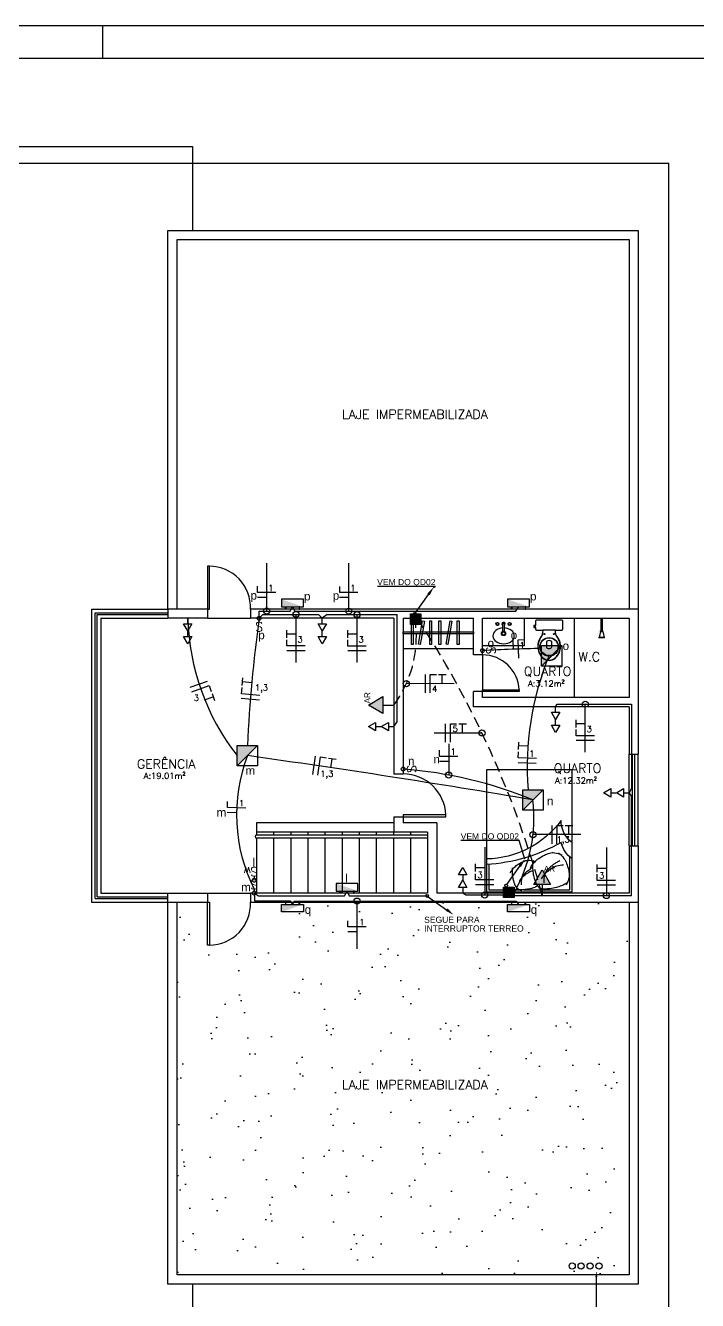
# Model space of a CAD drawing. Header units: millimetres. Extents: x 1111 to 2600, y -509 to -91.
# Drawn here: x 1608.45 to 1623.85, y -494.08 to -464.85 of the extents above; entities that cross this region are included whole.
import ezdxf
from ezdxf import colors
from ezdxf.entities.mleader import LeaderData, LeaderLine
from ezdxf.enums import TextEntityAlignment as Align
from ezdxf.math import Vec2, Vec3

# ---------------------------------------------------------------- set-up
doc = ezdxf.new("R2010")
doc.units = ezdxf.units.MM
doc.linetypes.add('CONTINU', pattern=[0])
doc.linetypes.add('HIDDEN', pattern=[0.375, 0.25, -0.125])
for name, color, linetype in [('08', 8, 'Continuous'), ('CERCAD-1', 1, 'Continuous'), ('CERCAD-2', 7, 'Continuous'), ('eletroduto parede e teto', 2, 'CONTINU'), ('FIACAO', 1, 'Continuous'), ('PL3', 3, 'Continuous'), ('Pontos Elétricos', 3, 'Continuous'), ('Pontos Luminotécnicos', 3, 'Continuous'), ('PONTOS_ELETRICOS', 2, 'Continuous'), ('SOMENTE_TUBULACAO', 2, 'Continuous'), ('TELEFONE', 3, 'Continuous'), ('TXT_0', 7, 'Continuous')]:
    doc.layers.add(name, color=color, linetype=linetype)
doc.styles.add('ARIAL', font='arial.ttf', dxfattribs={"height": 2})
doc.styles.add('COTA75', font='ROMANS.SHX')
doc.styles.add('INTERRUPTOR', font='romant__.ttf', dxfattribs={"height": 0.6})
doc.styles.add('ROMANS', font='romans')
doc.styles.add('Romans_Anot', font='romans.shx')

# ---------------------------------------------------------------- blocks, each defined once
blk = doc.blocks.new('*U52')
for points in [[(-0.015, 1.15), (-0.015, 0), (0.015, 0), (0.015, 1.15)], [(-0.193, 0.915), (-0.193, 0.885), (0.193, 0.885), (0.193, 0.915)], [(-0.193, 0.731), (-0.188, 0.702), (0.193, 0.769), (0.188, 0.798)], [(-0.193, 0.615), (-0.193, 0.585), (0.193, 0.585), (0.193, 0.615)], [(-0.193, 0.465), (-0.193, 0.435), (0.193, 0.435), (0.193, 0.465)], [(-0.193, 0.281), (-0.188, 0.252), (0.193, 0.319), (0.188, 0.348)], [(-0.193, 0.165), (-0.193, 0.135), (0.193, 0.135), (0.193, 0.165)]]:
    blk.add_lwpolyline(points, close=True)
blk = doc.blocks.new('CAMA-C')
for p, q in [((-0.627, 1.002), (0.773, 1.002)), ((-0.627, -0.998), (-0.627, 1.002)), ((-0.591, 0.966), (-0.076, 0.966)), ((-0.591, 0.55), (-0.591, 0.966)), ((-0.019, 0.966), (0.737, 0.966)), ((0.737, 0.966), (0.737, 0.431)), ((0.773, 1.002), (0.773, -0.998)), ((0.773, -0.998), (-0.627, -0.998))]:
    blk.add_line(p, q)
for points in [[(-0.205, 0.606, -0.034352), (-0.208, 0.698, -0.04249), (-0.198, 0.772, -0.015911), (-0.182, 0.836, -0.020937), (-0.166, 0.883, -0.121269), (-0.132, 0.934, -0.080025), (-0.055, 0.983)], [(0.212, 0.906, 0.014129), (0.175, 0.923, 0.04596), (0.108, 0.945, 0.01901), (0.02, 0.962, 0.025886), (-0.046, 0.968, 0.088683), (-0.096, 0.961, 0.020726), (-0.127, 0.95)], [(-0.052, 0.885, 0.103492), (-0.045, 0.77, 0.14369), (0, 0.698, 0.007817), (0.04, 0.664, 0.010698), (0.07, 0.64, 0.020146), (0.105, 0.615, 0.007403), (0.127, 0.602)], [(0.131, 0.51, -0.034352), (0.128, 0.624, -0.04249), (0.139, 0.715, -0.015911), (0.159, 0.794, -0.020937), (0.178, 0.853, -0.121269), (0.221, 0.915, -0.080025), (0.316, 0.976)], [(0.705, 0.848, 0.033461), (0.599, 0.902, 0.04596), (0.517, 0.929, 0.01901), (0.408, 0.949, 0.025886), (0.327, 0.957, 0.088683), (0.265, 0.949, 0.020726), (0.226, 0.935)], [(0.319, 0.855, 0.103492), (0.329, 0.713, 0.14369), (0.384, 0.625, 0.007817), (0.433, 0.582, 0.010698), (0.47, 0.552, 0.020146), (0.514, 0.522, 0.015912), (0.571, 0.488)], [(0.554, 0.362, 0.057152), (0.64, 0.453, 0.075208), (0.685, 0.538, 0.030275), (0.714, 0.636, 0.036967), (0.726, 0.719, 0.089016), (0.718, 0.793, 0.061822), (0.675, 0.891)], [(-0.237, 0.688, 0.050543), (-0.181, 0.61, 0.064376), (-0.125, 0.56, 0.03352), (-0.05, 0.517, 0.039598), (0.017, 0.49, 0.109626), (0.085, 0.484, 0.0754), (0.179, 0.512)], [(-0.088, 0.833, 0.040593), (-0.051, 0.775, 0.055645), (-0.017, 0.739, 0.015363), (0.014, 0.715, 0.01263), (0.053, 0.687, 0.082628), (0.114, 0.659, 0.010572), (0.13, 0.655)], [(0.276, 0.79, 0.040593), (0.32, 0.719, 0.055645), (0.362, 0.675, 0.015363), (0.4, 0.645, 0.01263), (0.449, 0.61, 0.082628), (0.525, 0.575, 0.061291), (0.636, 0.56)], [(0.091, 0.611, 0.050543), (0.16, 0.515, 0.064376), (0.229, 0.454, 0.03352), (0.321, 0.4, 0.039598), (0.405, 0.367, 0.109626), (0.488, 0.36, 0.0754), (0.604, 0.394)], [(0.138, 0.485, 0.020037), (0.165, 0.51, 0.075208)]]:
    blk.add_lwpolyline(points, format="xyb")
for centre, radius, start, end in [((-0.773, -2.188), 2.745, 60.1604, 86.9589), ((-0.65, -1.079), 1.542, 36.2433, 89.1337), ((1.088, 0.057), 0.513, 127.875, 164.7449), ((1.043, -0.168), 0.45, 126.8699, 180)]:
    blk.add_arc(centre, radius, start, end)
blk = doc.blocks.new('cx-ac-01-planta')
for points in [[(0.661, 0, 0.182004), (0.623, 0.1, 0.098298), (0.548, 0.159, 0.085166), (0.468, 0.184, 0.08648), (0.388, 0.183, 0.067868), (0.318, 0.161, 0.06199), (0.261, 0.126, -0.060779), (0.228, 0.111, -0.023796), (0.208, 0.106), (0.163, 0.103), (0.163, 0.207, 0.424217), (0.144, 0.225), (0.121, 0.225), (0.091, 0.225), (0.018, 0.225, 0.418036), (0, 0.207), (0, 0), (0, -0.207, 0.418036), (0.018, -0.225), (0.091, -0.225), (0.091, -0.237), (0.088, -0.237), (0.088, -0.252), (0.106, -0.252), (0.124, -0.252), (0.124, -0.237), (0.121, -0.237), (0.121, -0.225), (0.144, -0.225, 0.424217), (0.163, -0.207), (0.163, -0.103), (0.208, -0.106, -0.023796), (0.228, -0.111, -0.060779), (0.261, -0.126, 0.06199), (0.318, -0.16, 0.067868), (0.388, -0.183, 0.08648), (0.468, -0.184, 0.085166), (0.548, -0.159, 0.098298), (0.623, -0.1, 0.182004)], [(0.286, 0, -0.18052), (0.323, 0.1, -0.167158), (0.408, 0.15, -0.1), (0.468, 0.15, -0.096291), (0.518, 0.13, -0.13332), (0.568, 0.081, -0.150886), (0.591, 0, -0.150886), (0.568, -0.081, -0.13332), (0.518, -0.13, -0.096291), (0.468, -0.149, -0.1), (0.408, -0.149, -0.167158), (0.323, -0.1, -0.18052)], [(0.289, 0, -0.186957), (0.329, 0.1, -0.162455), (0.408, 0.143, -0.149476), (0.498, 0.131, -0.171119), (0.568, 0.06, -0.104122), (0.582, 0, -0.104122), (0.568, -0.06, -0.171119), (0.498, -0.131, -0.149476), (0.408, -0.143, -0.162455), (0.329, -0.1, -0.186957)], [(0.46, 0.03, 0.276984), (0.438, 0.044), (0.353, 0.044, 0.393258), (0.353, -0.044), (0.438, -0.044, 0.276984), (0.46, -0.03, 0.2)]]:
    blk.add_lwpolyline(points, format="xyb", close=True)
for points in [[(0.163, 0.103), (0.163, 0), (0.163, -0.103)], [(0.121, -0.225), (0.091, -0.225)], [(0.091, -0.237), (0.121, -0.237)]]:
    blk.add_lwpolyline(points)
blk.add_lwpolyline([(0.21, -0.106, -0.148706), (0.258, -0.12, -0.01798), (0.278, -0.132, 0.048524), (0.328, -0.16, 0.075808), (0.408, -0.181, 0.05), (0.468, -0.18, 0.109053), (0.568, -0.142, 0.065752), (0.617, -0.1, 0.186957), (0.656, 0, 0.186957), (0.617, 0.1, 0.065752), (0.568, 0.142, 0.109053), (0.468, 0.18, 0.05), (0.408, 0.181, 0.075808), (0.328, 0.16, 0.048524), (0.278, 0.132, -0.01798), (0.258, 0.12, -0.148706), (0.21, 0.106, -0.148706)], format="xyb")
for centre in [(0.23, 0.075), (0.23, -0.075)]:
    blk.add_circle(centre, 0.0075)
blk = doc.blocks.new('chuv-01-planta')
for p, q in [((-0.322, -0.047), (-0.322, 0.047)), ((-0.322, 0.047), (-0.313, 0.047)), ((-0.313, -0.047), (-0.313, 0.047)), ((-0.217, 0.017), (-0.313, 0.043)), ((-0.217, 0.017), (-0.208, 0.017)), ((-0.217, 0.017), (-0.217, -0.017)), ((-0.208, 0.017), (-0.208, -0.017)), ((0, 0.011), (-0.208, 0.011)), ((0, 0.011), (0, -0.011)), ((-0.322, -0.047), (-0.313, -0.047)), ((-0.217, -0.017), (-0.313, -0.043)), ((-0.217, -0.017), (-0.208, -0.017)), ((0, -0.011), (-0.208, -0.011))]:
    blk.add_line(p, q)
blk = doc.blocks.new('Tomada Média')
at = {"layer": 'PL3'}
blk.add_line((0, 0.08), (0, 0), dxfattribs=at)
blk.add_lwpolyline([(-0.06, 0.08), (0, 0.1839), (0.06, 0.08)], close=True, dxfattribs=at)
blk = doc.blocks.new('tb1')
at = {"layer": 'Pontos Elétricos', "xscale": 1.138774444505485, "yscale": 1.138774444505485, "zscale": 1.138774444505485}
for p in [(0, -0.091), (0, -0.301)]:
    blk.add_blockref('Tomada Média', p, dxfattribs=at)
blk = doc.blocks.new('I_i1')
at = {"layer": 'PONTOS_ELETRICOS'}
blk.add_line((0, -0.065), (0, -0.032), dxfattribs=at)
blk.add_circle((0, 0), 0.0317, dxfattribs=at)
at = {"layer": 'PONTOS_ELETRICOS', "style": 'INTERRUPTOR'}
blk.add_text('S', height=0.15, dxfattribs=at).set_placement((0, -0.14), align=Align.MIDDLE)
blk = doc.blocks.new('arandela')
at = {"layer": 'eletroduto parede e teto'}
blk.add_hatch(color=9, dxfattribs=at).paths.add_polyline_path([(-0.034, -0.145), (0.09, 0.211), (-0.034, 0.211)])
at = {"layer": 'Pontos Luminotécnicos', "ltscale": 0.5}
for points in [[(-0.034, -0.145), (0.09, -0.145), (0.09, 0.211), (-0.034, 0.211)], [(-0.07, 0.149), (-0.034, 0.149), (-0.034, 0.14), (-0.07, 0.14)], [(-0.07, -0.083), (-0.034, -0.083), (-0.034, -0.074), (-0.07, -0.074)]]:
    blk.add_lwpolyline(points, close=True, dxfattribs=at)
blk = doc.blocks.new('*U445', base_point=(12938.5, 1283.5))
at = {"linetype": 'ByBlock'}
for p, q in [((12929.9, 1270.4), (12929.9, 1287.4)), ((12929.9, 1287.4), (12946.9, 1287.4)), ((12946.9, 1287.4), (12946.9, 1270.4)), ((12946.9, 1270.4), (12929.9, 1270.4))]:
    blk.add_line(p, q, dxfattribs=at)
blk.add_solid([(12946.9, 1270.4), (12946.9, 1287.4), (12929.9, 1270.4), (12929.9, 1287.4)], dxfattribs=at)
blk = doc.blocks.new('*U446', base_point=(4943.7, 1333.2))
at = {"linetype": 'Continuous'}
blk.add_line((4945, 1335), (4966.4, 1365.1), dxfattribs=at)
blk.add_circle((4943.7, 1333.2), 2.32, dxfattribs=at)
blk.add_solid([(4968, 1363.6), (4964.1, 1366.5), (4974.5, 1376.7)], dxfattribs=at)
blk = doc.blocks.new('I_iw')
at = {"layer": 'PONTOS_ELETRICOS'}
blk.add_line((0, -0.065), (0, -0.032), dxfattribs=at)
blk.add_circle((0, 0), 0.0317, dxfattribs=at)
at = {"layer": 'PONTOS_ELETRICOS', "style": 'INTERRUPTOR'}
blk.add_text('S', height=0.15, dxfattribs=at).set_placement((0, -0.14), align=Align.MIDDLE)
blk.add_text('w', height=0.135, dxfattribs=at).set_placement((0.051, -0.213))
blk = doc.blocks.new('f_fnt')
at = {"layer": 'FIACAO'}
for points in [[(-0.08, -0.15), (-0.08, 0.15)], [(0, -0.15), (0, 0.15), (0.1, 0.15)], [(0.135, 0.15), (0.26, 0.15)], [(0.195, 0), (0.195, 0.15)]]:
    blk.add_lwpolyline(points, dxfattribs=at)
blk = doc.blocks.new('f_nr')
at = {"layer": 'FIACAO'}
for points in [[(-0.041, 0), (-0.041, 0.151)], [(0.041, -0.149), (0.041, 0.151), (0.141, 0.151)]]:
    blk.add_lwpolyline(points, dxfattribs=at)

msp = doc.modelspace()

# ---------------------------------------------------------------- hatches: boundary and pattern name
at = {"layer": '08'}
h = msp.add_hatch(dxfattribs=at)
h.set_pattern_fill('AR-SAND', color=256, scale=0.028, angle=90)
h.set_pattern_definition([(127.5, (9.9384, 13.5007), (-1.3703571, -0.0448009), [0, -1.081024, 0, -1.20904, 0, -1.1557]), (97.5, (9.9384, 13.5007), (-2.0071103, 1.2586652), [0, -0.583184, 0, -0.974344, 0, -0.37338]), (57.5, (9.9384, 12.626), (-0.0040241, 2.2147786), [0, -0.3556, 0, -1.28016, 0, -1.67132]), (47.5, (9.9384, 12.626), (-0.624202, 2.137958), [0, -0.1778, 0, -0.839216, 0, -0.96012])])
h.paths.add_polyline_path([(1622.282, -484.949), (1613.602, -484.949, -0.427098), (1612.664, -485.929), (1612.622, -485.929), (1612.622, -484.949), (1611.922, -484.949), (1611.922, -493.489), (1622.282, -493.489)])
h.paths.add_polyline_path([(1621.047, -493.285, -1), (1620.907, -493.285, -1)], flags=16)
h.paths.add_polyline_path([(1621.252, -493.285, -1), (1621.112, -493.285, -1)], flags=16)
h.paths.add_polyline_path([(1621.457, -493.285, -1), (1621.317, -493.285, -1)], flags=16)
h.paths.add_polyline_path([(1621.662, -493.285, -1), (1621.522, -493.285, -1)], flags=16)
h.paths.add_polyline_path([(1615.464, -489.286), (1619.279, -489.286), (1619.279, -488.971), (1615.464, -488.971)], flags=24)
at = {"layer": 'Pontos Elétricos'}
for points in [[(1616.305, -480.428), (1616.637, -480.619), (1616.637, -480.237)], [(1620.292, -484.208), (1620.101, -484.54), (1620.484, -484.54)]]:
    msp.add_hatch(color=251, dxfattribs=at).paths.add_polyline_path(points)
at = {"layer": 'Pontos Luminotécnicos', "ltscale": 0.05}
h = msp.add_hatch(color=9, dxfattribs=at)
h.dxf.hatch_style = 1
h.paths.add_polyline_path([(1620.741, -479.067), (1620.273, -479.067), (1620.273, -479.535)])
h = msp.add_hatch(color=9, dxfattribs=at)
h.dxf.hatch_style = 1
h.paths.add_polyline_path([(1613.766, -481.355), (1613.298, -481.355), (1613.298, -481.823)])
h = msp.add_hatch(color=9, dxfattribs=at)
h.dxf.hatch_style = 1
h.paths.add_polyline_path([(1620.311, -482.37), (1619.843, -482.37), (1619.843, -482.838)])

# ---------------------------------------------------------------- linework, layer by layer
at = {"linetype": 'ByBlock'}
for p, q in [((1613.975, -478.275), (1613.976, -477.177)), ((1615.858, -478.277), (1615.859, -477.178)), ((1614.648, -479.451), (1614.649, -478.353)), ((1616.047, -479.453), (1616.048, -478.355)), ((1618.274, -479.939), (1617.176, -479.938)), ((1621.277, -481.507), (1621.278, -480.409)), ((1617.811, -481.067), (1618.909, -481.068)), ((1618.148, -481.32), (1618.147, -482.035)), ((1621.178, -483.399), (1620.08, -483.399)), ((1618.975, -483.685), (1618.974, -484.783)), ((1621.763, -483.697), (1621.763, -484.795)), ((1616.047, -486.02), (1616.048, -484.922))]:
    msp.add_line(p, q, dxfattribs=at)
for p, q in [((1617.843, -477.71), (1616.512, -477.71)), ((1617.8, -477.733), (1617.843, -477.71)), ((1619.758, -483.537), (1618.427, -483.537)), ((1619.894, -483.96), (1619.758, -483.537))]:
    msp.add_line(p, q)
for centre in [(1613.975, -478.275), (1614.649, -478.353), (1615.858, -478.277), (1616.048, -478.355), (1617.176, -479.938), (1621.278, -480.409), (1618.909, -481.068), (1618.147, -482.035), (1620.08, -483.399), (1618.974, -484.783), (1621.763, -484.795), (1616.048, -484.922)]:
    msp.add_circle(centre, 0.07, dxfattribs=at)
at = {"layer": '08'}
for p, q in [((1608.072, -468.009), (1623.192, -468.009)), ((1623.192, -495.239), (1623.192, -468.009)), ((1611.712, -478.229), (1611.712, -469.549)), ((1611.712, -469.549), (1622.492, -469.549)), ((1622.492, -469.549), (1622.492, -478.229)), ((1611.922, -478.229), (1611.922, -469.759)), ((1611.922, -469.759), (1622.282, -469.759)), ((1622.282, -469.759), (1622.282, -478.229)), ((1609.962, -478.229), (1611.712, -478.229)), ((1610.046, -484.865), (1610.046, -478.313)), ((1610.046, -478.313), (1611.712, -478.313)), ((1610.088, -484.823), (1610.088, -478.355)), ((1610.088, -478.355), (1611.712, -478.355)), ((1611.712, -478.229), (1611.712, -478.439)), ((1612.622, -478.229), (1612.622, -478.439)), ((1613.602, -478.229), (1613.602, -478.439)), ((1622.492, -478.229), (1622.492, -481.554)), ((1610.172, -478.439), (1611.712, -478.439)), ((1612.622, -478.439), (1613.602, -478.439)), ((1616.892, -478.439), (1616.892, -482.009)), ((1617.102, -478.439), (1617.102, -482.009)), ((1618.712, -479.279), (1618.712, -478.439)), ((1618.922, -479.279), (1618.922, -478.439)), ((1619.389, -478.726), (1619.389, -478.571)), ((1619.418, -478.571), (1619.418, -478.726)), ((1622.282, -478.439), (1622.282, -480.259)), ((1619.389, -478.728), (1619.389, -478.726)), ((1619.389, -478.73), (1619.389, -478.729)), ((1619.418, -478.726), (1619.418, -478.728)), ((1619.418, -478.729), (1619.418, -478.73)), ((1618.712, -479.139), (1617.102, -479.139)), ((1619.874, -479.069), (1618.922, -479.069)), ((1618.922, -479.279), (1618.712, -479.279)), ((1618.922, -479.279), (1618.922, -480.077)), ((1618.712, -480.469), (1618.712, -480.119)), ((1618.922, -480.119), (1618.712, -480.119)), ((1618.922, -480.259), (1618.922, -480.119)), ((1622.282, -480.259), (1618.922, -480.259)), ((1622.282, -480.469), (1618.712, -480.469)), ((1622.282, -480.469), (1622.282, -481.554)), ((1622.282, -481.554), (1622.492, -481.554)), ((1622.282, -483.654), (1622.282, -481.554)), ((1622.362, -483.654), (1622.362, -481.554)), ((1622.411, -483.654), (1622.411, -481.554)), ((1622.492, -483.654), (1622.492, -481.554)), ((1616.892, -482.009), (1617.102, -482.009)), ((1616.892, -482.989), (1616.892, -483.339)), ((1616.892, -482.989), (1617.102, -482.989)), ((1617.102, -482.989), (1617.102, -483.129)), ((1616.892, -483.129), (1613.742, -483.129)), ((1613.742, -483.129), (1613.742, -483.339)), ((1617.872, -483.129), (1617.102, -483.129)), ((1617.872, -483.129), (1617.872, -484.739)), ((1616.892, -483.339), (1613.742, -483.339)), ((1617.662, -483.409), (1613.742, -483.409)), ((1617.662, -483.479), (1613.742, -483.479)), ((1613.742, -483.479), (1613.742, -484.739)), ((1614.134, -483.339), (1614.134, -483.409)), ((1614.134, -483.479), (1614.134, -484.739)), ((1614.526, -483.339), (1614.526, -483.409)), ((1614.526, -483.479), (1614.526, -484.739)), ((1614.918, -483.339), (1614.918, -483.409)), ((1614.918, -483.479), (1614.918, -484.739)), ((1615.31, -483.339), (1615.31, -483.409)), ((1615.31, -483.479), (1615.31, -484.739)), ((1615.702, -483.339), (1615.702, -483.409)), ((1615.702, -483.479), (1615.702, -484.739)), ((1616.094, -483.339), (1616.094, -483.409)), ((1616.094, -483.479), (1616.094, -484.739)), ((1616.486, -483.339), (1616.486, -483.409)), ((1616.486, -483.479), (1616.486, -484.739)), ((1616.878, -483.339), (1616.878, -483.409)), ((1616.878, -483.479), (1616.878, -484.739)), ((1617.662, -483.339), (1616.892, -483.339)), ((1617.27, -483.339), (1617.27, -483.409)), ((1617.27, -483.479), (1617.27, -484.739)), ((1617.662, -483.339), (1617.662, -483.409)), ((1617.662, -483.339), (1617.662, -484.739)), ((1622.282, -483.654), (1622.282, -484.739)), ((1622.282, -483.654), (1622.492, -483.654)), ((1622.492, -483.654), (1622.492, -484.949)), ((1610.172, -484.739), (1611.712, -484.739)), ((1611.712, -484.949), (1611.712, -484.739)), ((1612.622, -484.739), (1612.622, -484.949)), ((1612.622, -484.739), (1613.602, -484.739)), ((1613.602, -484.739), (1613.602, -484.949)), ((1617.662, -484.739), (1613.602, -484.739)), ((1622.282, -484.739), (1617.872, -484.739)), ((1609.962, -484.949), (1611.712, -484.949)), ((1610.046, -484.865), (1611.712, -484.865)), ((1610.088, -484.823), (1611.712, -484.823)), ((1611.712, -493.699), (1611.712, -484.949)), ((1611.922, -493.489), (1611.922, -484.949)), ((1622.282, -484.949), (1622.282, -493.489)), ((1622.492, -484.949), (1622.492, -493.699)), ((1622.282, -493.489), (1611.922, -493.489)), ((1622.492, -493.699), (1611.712, -493.699))]:
    msp.add_line(p, q, dxfattribs=at)
at = {"layer": '08', "ltscale": 0.03}
for p, q in [((1619.874, -478.439), (1619.874, -479.069)), ((1621.022, -478.439), (1621.022, -480.259))]:
    msp.add_line(p, q, dxfattribs=at)
at = {"layer": '08', "ltscale": 0.6}
msp.add_line((1613.742, -483.339), (1613.742, -483.409), dxfattribs=at)
at = {"layer": '08', "ltscale": 1.5}
for points in [[(1592.638, -467.624), (1612.272, -467.624), (1612.272, -469.549)], [(1612.272, -493.699), (1612.272, -495.624), (1590.087, -495.624)]]:
    msp.add_lwpolyline(points, dxfattribs=at)
at = {"layer": '08'}
for points in [[(1612.664, -478.229), (1612.664, -477.249), (1612.622, -477.249), (1612.622, -478.229)], [(1618.922, -480.077), (1619.762, -480.077), (1619.762, -480.119), (1618.922, -480.119)], [(1617.102, -482.989), (1618.082, -482.989), (1618.082, -482.947), (1617.102, -482.947)], [(1612.664, -484.949), (1612.664, -485.929), (1612.622, -485.929), (1612.622, -484.949)]]:
    msp.add_lwpolyline(points, close=True, dxfattribs=at)
for points in [[(1609.962, -478.229), (1609.962, -484.949)], [(1612.622, -478.229), (1611.712, -478.229)], [(1622.492, -478.229), (1613.602, -478.229)], [(1610.172, -478.439), (1610.172, -484.739)], [(1612.622, -478.439), (1611.712, -478.439)], [(1616.892, -478.439), (1613.602, -478.439)], [(1617.102, -478.439), (1618.712, -478.439)], [(1618.922, -478.439), (1622.282, -478.439)], [(1611.712, -484.739), (1612.622, -484.739)], [(1611.712, -484.949), (1612.622, -484.949)], [(1613.602, -484.949), (1622.492, -484.949)]]:
    msp.add_lwpolyline(points, dxfattribs=at)
for points in [[(1619.389, -478.726, 0), (1619.389, -478.726, 0)], [(1619.389, -478.726, 0), (1619.389, -478.728, 0), (1619.39, -478.731, 0), (1619.391, -478.733, 0), (1619.393, -478.735, 0), (1619.394, -478.737, 0), (1619.396, -478.738, 0), (1619.399, -478.739, 0), (1619.401, -478.74, 0), (1619.404, -478.74, 0)], [(1619.418, -478.728, 0), (1619.418, -478.73, 0), (1619.417, -478.733, 0), (1619.416, -478.735, 0), (1619.415, -478.737, 0), (1619.413, -478.739, 0), (1619.411, -478.74, 0), (1619.409, -478.741, 0), (1619.406, -478.742, 0), (1619.404, -478.742, 0), (1619.401, -478.742, 0), (1619.399, -478.741, 0), (1619.396, -478.74, 0), (1619.394, -478.739, 0), (1619.392, -478.737, 0), (1619.391, -478.735, 0), (1619.39, -478.733, 0), (1619.389, -478.73, 0), (1619.389, -478.728, 0)], [(1619.418, -478.73, 0), (1619.418, -478.733, 0), (1619.417, -478.735, 0), (1619.416, -478.737, 0), (1619.415, -478.739, 0), (1619.413, -478.741, 0), (1619.411, -478.743, 0), (1619.408, -478.744, 0), (1619.406, -478.744, 0), (1619.404, -478.745, 0), (1619.401, -478.744, 0), (1619.399, -478.744, 0), (1619.396, -478.743, 0), (1619.394, -478.741, 0), (1619.393, -478.739, 0), (1619.391, -478.737, 0), (1619.39, -478.735, 0), (1619.389, -478.733, 0), (1619.389, -478.73, 0)], [(1619.389, -478.731, 0), (1619.39, -478.733, 0), (1619.391, -478.736, 0), (1619.393, -478.738, 0), (1619.395, -478.739, 0), (1619.397, -478.741, 0), (1619.399, -478.742, 0), (1619.402, -478.742, 0), (1619.404, -478.742, 0)], [(1619.404, -478.74, 0), (1619.406, -478.74, 0), (1619.409, -478.739, 0), (1619.411, -478.738, 0), (1619.413, -478.737, 0), (1619.415, -478.735, 0), (1619.416, -478.733, 0), (1619.417, -478.731, 0), (1619.418, -478.728, 0), (1619.418, -478.726, 0)], [(1619.404, -478.742, 0), (1619.406, -478.742, 0), (1619.408, -478.741, 0), (1619.411, -478.74, 0), (1619.413, -478.739, 0), (1619.415, -478.737, 0), (1619.416, -478.735, 0), (1619.417, -478.733, 0), (1619.418, -478.731, 0)]]:
    msp.add_polyline3d(points, dxfattribs=at)
for centre, radius in [((1619.264, -478.571), 0.035), ((1619.543, -478.571), 0.035), ((1620.977, -493.285), 0.07), ((1621.182, -493.285), 0.07), ((1621.387, -493.285), 0.07), ((1621.592, -493.285), 0.07)]:
    msp.add_circle(centre, radius, dxfattribs=at)
at = {"layer": '08', "ltscale": 0.03}
for radius in [0.0488, 0.0348]:
    msp.add_circle((1619.405, -478.789), radius, dxfattribs=at)
at = {"layer": '08', "ltscale": 0.7}
for centre, radius, start, end in [((1612.664, -478.188), 0.939, 357.4911, 90), ((1618.922, -480.12), 0.841, 2.9376, 90), ((1617.102, -482.99), 0.981, 2.5089, 90), ((1612.664, -484.99), 0.939, 270, 2.5089)]:
    msp.add_arc(centre, radius, start, end, dxfattribs=at)
at = {"layer": '08'}
for centre, radius, start, end in [((1619.264, -478.571), 0.028, 180, 90), ((1619.264, -478.571), 0.028, 90, 180), ((1619.264, -478.571), 0.028, 180, 270), ((1619.264, -478.571), 0.028, 270, 90), ((1619.403, -478.571), 0.0378, 292.6883, 180), ((1619.403, -478.571), 0.0378, 180, 247.6771), ((1619.403, -478.571), 0.0364, 293.6074, 246.7721), ((1619.404, -478.571), 0.0145, 0, 180), ((1619.543, -478.571), 0.028, 90, 180), ((1619.543, -478.571), 0.028, 180, 90), ((1619.543, -478.571), 0.028, 180, 270), ((1619.543, -478.571), 0.028, 270, 90), ((1613.742, -483.444), 0.035, 90, 270)]:
    msp.add_arc(centre, radius, start, end, dxfattribs=at)
at = {"layer": '08', "ltscale": 0.03}
msp.add_ellipse((1619.405, -478.843), major_axis=(-0.245, 0), ratio=0.742857, start_param=4.775358, end_param=10.940424, dxfattribs=at)
at = {"layer": 'CERCAD-1'}
msp.add_lwpolyline([(1650.867, -508.504), (1587.867, -508.504), (1587.867, -465.604), (1650.867, -465.604)], close=True, dxfattribs=at)
at = {"layer": 'CERCAD-2'}
for p, q in [((1587.117, -464.854), (1651.617, -464.854)), ((1610.217, -465.604), (1610.217, -464.854))]:
    msp.add_line(p, q, dxfattribs=at)
at = {"layer": 'Pontos Luminotécnicos', "ltscale": 0.5}
for p, q in [((1620.273, -479.535), (1620.741, -479.067)), ((1613.298, -481.823), (1613.766, -481.355)), ((1619.843, -482.838), (1620.311, -482.37))]:
    msp.add_line(p, q, dxfattribs=at)
for points in [[(1620.273, -479.067), (1620.741, -479.067), (1620.741, -479.535), (1620.273, -479.535)], [(1613.298, -481.355), (1613.766, -481.355), (1613.766, -481.823), (1613.298, -481.823)], [(1619.843, -482.37), (1620.311, -482.37), (1620.311, -482.838), (1619.843, -482.838)]]:
    msp.add_lwpolyline(points, close=True, dxfattribs=at)
at = {"layer": 'SOMENTE_TUBULACAO'}
for p, q in [((1613.801, -478.439), (1613.801, -478.275)), ((1613.801, -478.275), (1614.51, -478.275)), ((1613.801, -478.439), (1613.888, -478.353)), ((1613.888, -478.353), (1615.163, -478.353)), ((1614.51, -478.275), (1614.565, -478.179)), ((1614.565, -478.179), (1614.621, -478.277)), ((1614.621, -478.277), (1619.686, -478.277)), ((1615.163, -478.353), (1615.247, -478.439)), ((1615.358, -478.355), (1615.247, -478.439)), ((1615.358, -478.355), (1616.969, -478.355)), ((1616.969, -480.812), (1616.969, -478.355)), ((1619.686, -478.277), (1619.745, -478.179)), ((1620.598, -480.469), (1620.634, -480.409)), ((1620.634, -480.409), (1622.338, -480.409)), ((1622.338, -480.409), (1622.338, -482.339)), ((1616.892, -480.921), (1616.969, -480.812)), ((1622.338, -482.339), (1622.282, -482.441)), ((1622.34, -482.509), (1622.282, -482.441)), ((1622.34, -484.795), (1622.34, -482.509)), ((1613.698, -484.739), (1613.791, -484.805)), ((1613.698, -484.739), (1613.698, -484.918)), ((1615.758, -484.805), (1615.816, -484.692)), ((1615.816, -484.692), (1615.865, -484.805)), ((1618.541, -484.783), (1618.47, -484.739)), ((1619.407, -484.783), (1618.541, -484.783)), ((1619.645, -484.795), (1622.34, -484.795)), ((1613.698, -484.918), (1614.511, -484.918)), ((1613.791, -484.805), (1615.758, -484.805)), ((1614.511, -484.918), (1614.565, -484.998)), ((1614.565, -484.998), (1614.616, -484.922)), ((1614.616, -484.922), (1619.694, -484.922)), ((1615.865, -484.805), (1617.653, -484.805)), ((1619.694, -484.922), (1619.745, -484.998))]:
    msp.add_line(p, q, dxfattribs=at)
for centre, radius, start, end in [((1617.48, -478.309), 5.314, 181.3968, 218.1052), ((1647.266, -482.993), 33.773, 172.2509, 177.2204), ((1622.477, -555.242), 76.145, 91.6582, 92.67567), ((1626.642, -481.838), 6.696, 157.675, 184.5516), ((1617.072, -482.941), 3.79, 159.0994, 206.7765), ((1581.479, -709.885), 230.536, 80.3617, 82.00785), ((1616.321, -491.789), 9.924, 67.7579, 85.4842), ((1616.613, -483.013), 3.488, 330.3551, 6.7472)]:
    msp.add_arc(centre, radius, start, end, dxfattribs=at)
at = {"layer": 'SOMENTE_TUBULACAO', "linetype": 'HIDDEN'}
for centre, radius, start, end in [((1614.75, -478.859), 2.655, 323.7736, 6.0459), ((1598.868, -490.626), 22.204, 15.2245, 33.5004)]:
    msp.add_arc(centre, radius, start, end, dxfattribs=at)

# ---------------------------------------------------------------- block references
at = {"layer": '08', "yscale": 1.399999999999999, "zscale": 1.399999999999999}
for name, p, xscale, rotation in [('*U52', (1617.102, -478.772), -1.399999999999999, 270), ('cx-ac-01-planta', (1620.448, -478.481), 1.399999999999999, 270), ('chuv-01-planta', (1621.652, -478.439), 1.399999999999999, 89.99999999999999), ('CAMA-C', (1619.891, -483.309), -1.399999999999999, 180)]:
    msp.add_blockref(name, p, dxfattribs=dict(at, xscale=xscale, rotation=rotation))
at = {"layer": 'eletroduto parede e teto', "yscale": 1.399999999999999, "zscale": 1.399999999999999, "rotation": 90}
for p, xscale in [((1614.612, -478.131), 1.399999999999999), ((1619.792, -478.131), 1.399999999999999), ((1615.863, -484.644), 1.399999999999999), ((1614.612, -485.046), -1.399999999999999), ((1619.792, -485.046), -1.399999999999999)]:
    msp.add_blockref('arandela', p, dxfattribs=dict(at, xscale=xscale))
at = {"layer": 'Pontos Elétricos', "xscale": 3.188568444615357, "yscale": 3.188568444615357, "zscale": 3.188568444615357, "rotation": 90}
msp.add_blockref('Tomada Média', (1616.892, -480.428), dxfattribs=at)
at = {"layer": 'Pontos Elétricos', "xscale": 3.188568444615357, "yscale": 3.188568444615357, "zscale": 3.188568444615357}
msp.add_blockref('Tomada Média', (1620.292, -484.795), dxfattribs=at)
at = {"layer": 'SOMENTE_TUBULACAO', "xscale": 1.399999999999999, "yscale": 1.399999999999999, "zscale": 1.399999999999999}
for name, p, rotation in [('f_nr', (1613.975, -477.904), 89.95281182267276), ('f_nr', (1615.859, -477.906), 89.95281182267276), ('tb1', (1612.167, -478.859), 180), ('tb1', (1615.247, -478.859), 180), ('f_fnt', (1614.649, -479.075), 89.95281182269605), ('f_fnt', (1616.048, -479.077), 89.95281182269605), ('f_nr', (1619.689, -479.148), 2.071471283818752), ('I_i1', (1618.922, -479.18), 90), ('f_fnt', (1613.609, -480.188), 84.98654375892018), ('f_fnt', (1617.725, -479.939), 359.9528118226675), ('f_fnt', (1612.46, -480.056), 289.9275816835989), ('tb1', (1620.598, -480.889), 180), ('tb1', (1616.471, -480.921), 89.99999999999999), ('f_fnt', (1618.187, -481.067), 359.9528118227195), ('f_fnt', (1621.277, -481.131), 89.95281182269605), ('f_fnt', (1619.949, -481.647), 88.10551609836197), ('f_nr', (1618.147, -481.664), 89.95281182282369), ('f_fnt', (1615.177, -481.826), 351.5558202121696), ('I_i1', (1617.102, -481.896), 90), ('tb1', (1621.861, -482.441), 89.99999999999999), ('f_nr', (1613.284, -482.842), 87.94498051379017), ('f_fnt', (1620.629, -483.399), 359.9528118226675), ('I_iw', (1613.689, -484.444), 180), ('f_fnt', (1618.974, -484.435), 89.95281182282707), ('f_fnt', (1621.763, -484.447), 89.95281182282707), ('I_i1', (1613.689, -484.739), 180), ('f_nr', (1616.048, -485.569), 89.95281182236886)]:
    msp.add_blockref(name, p, dxfattribs=dict(at, rotation=rotation))
for name, p in [('I_i1', (1613.801, -478.439)), ('tb1', (1618.47, -484.318))]:
    msp.add_blockref(name, p, dxfattribs=at)
at = {"layer": 'TELEFONE', "xscale": 0.014, "yscale": 0.014, "zscale": 0.014}
for name, p in [('*U446', (1617.369, -478.341)), ('*U445', (1617.391, -478.396)), ('*U446', (1619.463, -484.568)), ('*U445', (1619.526, -484.655))]:
    msp.add_blockref(name, p, dxfattribs=at)
at = {"layer": 'TELEFONE', "xscale": 0.014, "yscale": 0.014, "zscale": 0.014, "rotation": 270}
msp.add_blockref('*U446', (1617.653, -484.805), dxfattribs=at)

# ---------------------------------------------------------------- texts
at = {"char_height": 0.14, "attachment_point": 1, "style": 'Romans_Anot'}
for s, insert in [('{\\fArial|b0|i0|c0|p34;VEM DO QD02}', (1616.507, -477.541)), ('{\\fArial|b0|i0|c0|p34;VEM DO QD02}', (1618.421, -483.368)), ('{\\fArial|b0|i0|c0|p34;SEGUE PARA}', (1617.584, -485.28)), ('{\\fArial|b0|i0|c0|p34;INTERRUPTOR TERREO}', (1617.584, -485.48))]:
    msp.add_mtext(s, dxfattribs=dict(at, insert=insert))
at = {"layer": '08', "style": 'ROMANS'}
for s, insert, char_height, width, attachment_point in [('LAJE IMPERMEABILIZADA', (1617.372, -473.765), 0.21, 4.61171, 5), ('W.C', (1621.368, -479.322), 0.21, 1.57047, 5), ('QUARTO', (1620.413, -479.665), 0.21, 1.57047, 5), ('\\pi0.00403;A:3.12m²', (1619.96, -479.866), 0.14, 0.91473, 1), ('GERÊNCIA', (1611.673, -481.779), 0.21, 1.57047, 5), ('QUARTO', (1621.1, -481.887), 0.21, 1.57047, 5), ('\\pi-0.06263;A:19.01m²', (1611.219, -481.98), 0.14, 0.91473, 1), ('\\pi-0.06263;A:12.32m²', (1620.646, -482.089), 0.14, 0.91473, 1), ('LAJE IMPERMEABILIZADA', (1617.372, -489.129), 0.21, 4.61171, 5)]:
    msp.add_mtext(s, dxfattribs=dict(at, insert=insert, char_height=char_height, width=width, attachment_point=attachment_point))
at = {"layer": 'Pontos Elétricos', "color": 4, "style": 'ARIAL'}
for s, height, p in [('p', 0.192, (1613.679, -478.012)), ('p', 0.192, (1614.904, -478.031)), ('p', 0.192, (1615.563, -478.014)), ('p', 0.192, (1620.084, -478.031)), ('p', 0.192, (1613.856, -478.921)), ('o', 0.192, (1619.642, -478.918)), ('o', 0.192, (1619.112, -479.105)), ('o', 0.192, (1620.832, -479.167)), ('m', 0.192, (1613.599, -482.026)), ('n', 0.192, (1617.289, -481.808)), ('n', 0.192, (1617.87, -481.766)), ('n', 0.192, (1620.473, -482.724)), ('m', 0.192, (1612.938, -482.985)), ('l', 0.192, (1613.679, -484.132)), ('AR', 0.1342, (1620.457, -484.25)), ('l', 0.192, (1615.806, -484.492)), ('m', 0.192, (1613.501, -484.697)), ('q', 0.192, (1614.921, -485.214)), ('q', 0.192, (1620.101, -485.214))]:
    msp.add_text(s, height=height, dxfattribs=at).set_placement(p, align=Align.CENTER)
msp.add_text('AR', height=0.1342, rotation=90, dxfattribs=at).set_placement((1616.347, -480.263), align=Align.CENTER)
at = {"layer": 'TXT_0', "style": 'COTA75'}
for s, p in [('1', (1614.008, -477.815)), ('1', (1615.891, -477.816)), ('3', (1614.68, -478.994)), ('3', (1616.08, -478.997)), ('1', (1619.771, -479.131)), ('1,3', (1613.704, -480.098)), ('4', (1617.764, -480.125)), ('3', (1612.304, -480.335)), ('5', (1618.236, -481.042)), ('3', (1621.309, -481.05)), ('1', (1618.187, -481.568)), ('1', (1619.99, -481.614)), ('1,3', (1615.205, -482.074)), ('1', (1613.336, -482.749)), ('1,3', (1620.621, -483.579)), ('3', (1618.805, -484.395)), ('3', (1621.594, -484.407)), ('1', (1616.1, -485.474))]:
    msp.add_text(s, height=0.14, dxfattribs=at).set_placement(p)

# ---------------------------------------------------------------- leaders
at = {"layer": '08'}
ml = msp.add_multileader_mtext('Standard', dxfattribs=at)
ml.set_content('SUSPIROS TANQUES', color=2, style='Romans_Anot')
ml.set_leader_properties(color=256, linetype='ByLayer', lineweight=-1)
ml.build(insert=Vec2(0, 0))
ml.multileader.update_dxf_attribs({"dogleg_length": 0.3, "arrow_head_size": 0.14, "scale": 0.5})
ctx = ml.context
ctx.base_point, ctx.scale, ctx.char_height, ctx.arrow_head_size, ctx.landing_gap_size, ctx.plane_origin = Vec3(1621.74, -494.342), 0.5, 0.14, 0.14, 0.105, Vec3(1621.53, -495.25)
notes = []
notes.append((ctx, [(0, (1, 1, 0), (1621.53, -494.342), (1, 0), 0.21, [(0, [(1621.53, -493.399)], 0, [])])]))
ctx.mtext.insert, ctx.mtext.flow_direction = Vec3(1621.845, -494.265), 5
for ctx, leaders in notes:
    for number, flags, end, landing, length, lines in leaders:
        leader = LeaderData()
        leader.index, (leader.has_last_leader_line, leader.has_dogleg_vector, leader.attachment_direction) = number, flags
        leader.last_leader_point, leader.dogleg_vector, leader.dogleg_length = Vec3(end), Vec3(landing), length
        for number, points, colour, breaks in lines:
            line = LeaderLine()
            line.index, line.vertices, line.color, line.breaks = number, Vec3.list(points), colors.encode_raw_color(colour), breaks
            leader.lines.append(line)
        ctx.leaders.append(leader)

doc.saveas('drawing.dxf')
